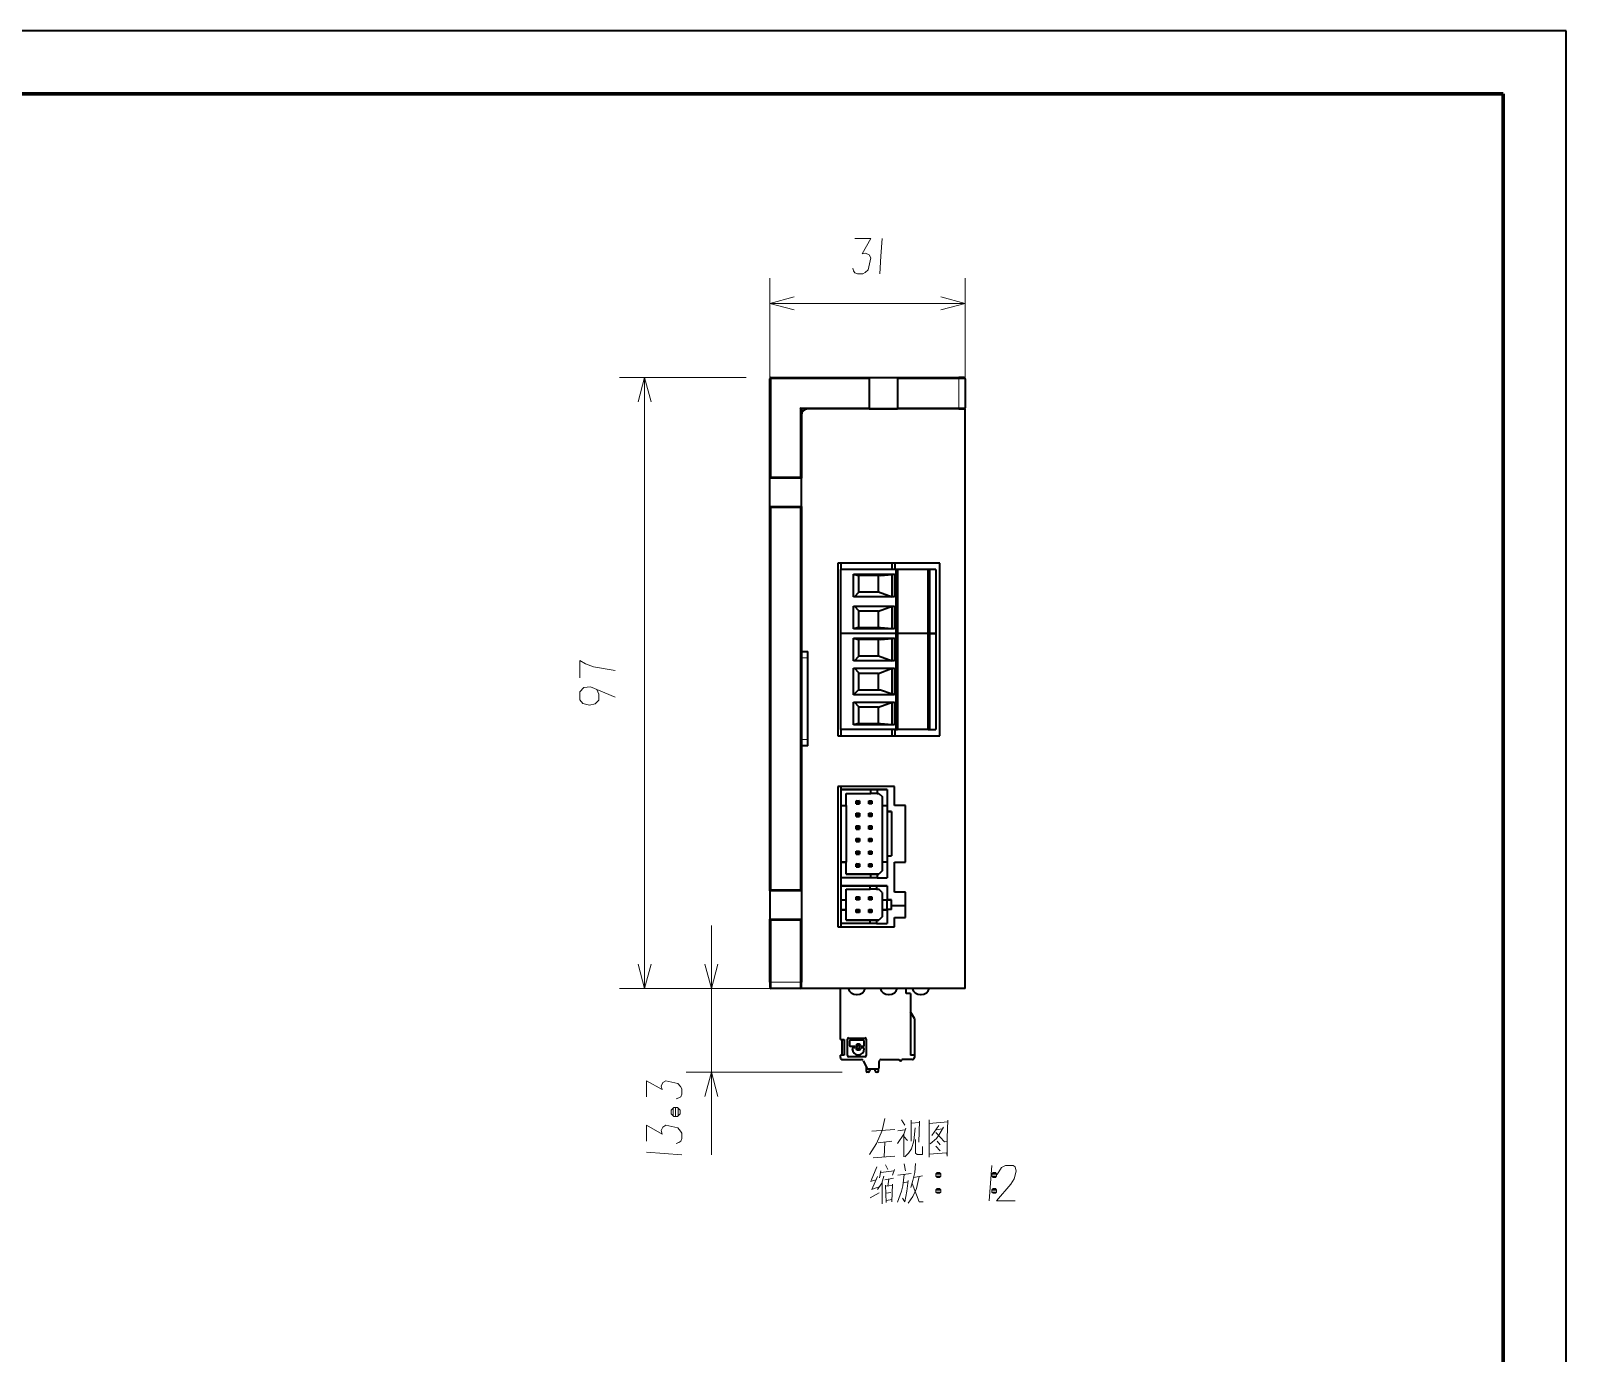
# Model space of a CAD drawing. Extents: x 0 to 297, y 0 to 210.
# Drawn here: x 175.1 to 297, y 105 to 210 of the extents above; entities that cross this region are included whole.
import ezdxf

# ---------------------------------------------------------------- set-up
doc = ezdxf.new("R2010")
doc.units = 0

msp = doc.modelspace()

# ---------------------------------------------------------------- linework, layer by layer
at = {"color": 7, "lineweight": 35}
for p, q in [((297, 210), (0, 210)), ((297, 0), (297, 210)), ((249.27, 133.97), (249.27, 179.97)), ((233.77, 141.72), (233.77, 172.22)), ((236.27, 172.22), (236.27, 141.72))]:
    msp.add_line(p, q, dxfattribs=at)
at = {"color": 7, "lineweight": 70}
for p, q in [((292, 205), (25, 205)), ((292, 5), (292, 205))]:
    msp.add_line(p, q, dxfattribs=at)
at = {"color": 7, "lineweight": 13, "ltscale": 0.403234}
msp.add_line((233.77, 174.22), (233.77, 190.35), dxfattribs=at)
at = {"color": 7, "lineweight": 13, "ltscale": 0.209484}
msp.add_line((249.27, 181.97), (249.27, 190.35), dxfattribs=at)
at = {"color": 7, "lineweight": 13, "ltscale": 0.3875}
msp.add_line((233.77, 188.35), (249.27, 188.35), dxfattribs=at)
at = {"color": 7, "lineweight": 13, "ltscale": 0.251206}
msp.add_line((231.87, 182.47), (221.82, 182.47), dxfattribs=at)
at = {"color": 7, "lineweight": 13}
for p, q in [((223.82, 133.97), (223.82, 182.47)), ((233.87, 172.12), (233.87, 141.82)), ((236.17, 141.82), (236.17, 172.12))]:
    msp.add_line(p, q, dxfattribs=at)
at = {"color": 7, "lineweight": 35, "ltscale": 0.1975}
msp.add_line((233.77, 174.47), (233.77, 182.37), dxfattribs=at)
at = {"color": 7, "lineweight": 13, "ltscale": 0.0025}
for p, q in [((233.87, 182.37), (233.77, 182.37)), ((233.87, 182.47), (233.87, 182.37)), ((248.77, 182.37), (248.77, 182.47)), ((248.77, 179.97), (248.77, 180.07)), ((233.87, 134.47), (233.77, 134.47)), ((236.27, 134.47), (236.17, 134.47))]:
    msp.add_line(p, q, dxfattribs=at)
at = {"color": 7, "lineweight": 35, "ltscale": 0.194375}
msp.add_line((233.87, 182.47), (241.64, 182.47), dxfattribs=at)
at = {"color": 7, "lineweight": 13, "ltscale": 0.194375}
msp.add_line((241.64, 182.37), (233.87, 182.37), dxfattribs=at)
at = {"color": 7, "lineweight": 13, "ltscale": 0.195}
msp.add_line((233.87, 182.37), (233.87, 174.57), dxfattribs=at)
at = {"color": 7, "lineweight": 35, "ltscale": 0.0025}
for p, q in [((241.64, 182.37), (241.64, 182.47)), ((243.89, 182.47), (243.89, 182.37)), ((241.64, 179.97), (241.64, 180.07)), ((243.89, 180.07), (243.89, 179.97))]:
    msp.add_line(p, q, dxfattribs=at)
at = {"color": 7, "lineweight": 35, "ltscale": 0.05625}
for p, q in [((241.64, 182.47), (243.89, 182.47)), ((241.64, 179.97), (243.89, 179.97))]:
    msp.add_line(p, q, dxfattribs=at)
at = {"color": 7, "lineweight": 35, "ltscale": 0.0575}
for p, q in [((241.64, 182.37), (241.64, 180.07)), ((243.89, 182.37), (243.89, 180.07)), ((249.27, 182.37), (249.27, 180.07)), ((241.72, 142.12), (239.42, 142.12)), ((239.42, 142.11), (241.72, 142.11)), ((241.72, 139.11), (239.42, 139.11)), ((236.17, 133.97), (233.87, 133.97))]:
    msp.add_line(p, q, dxfattribs=at)
at = {"color": 7, "lineweight": 35, "ltscale": 0.121875}
for p, q in [((243.89, 182.47), (248.77, 182.47)), ((248.77, 179.97), (243.89, 179.97))]:
    msp.add_line(p, q, dxfattribs=at)
at = {"color": 7, "lineweight": 13, "ltscale": 0.121875}
for p, q in [((248.77, 182.37), (243.89, 182.37)), ((243.89, 180.07), (248.77, 180.07))]:
    msp.add_line(p, q, dxfattribs=at)
at = {"color": 7, "lineweight": 35, "ltscale": 0.01}
for p, q in [((249.17, 182.47), (248.77, 182.47)), ((248.77, 179.97), (249.17, 179.97)), ((239.42, 148.5), (239.82, 148.5)), ((242.67, 148.5), (243.07, 148.5)), ((239.82, 144), (239.42, 144)), ((239.42, 144), (239.82, 144)), ((243.07, 144), (242.67, 144)), ((243.07, 144), (242.67, 144)), ((239.42, 141.01), (239.82, 141.01)), ((242.67, 141.01), (243.07, 141.01)), ((239.82, 140.21), (239.42, 140.21)), ((239.42, 140.21), (239.82, 140.21)), ((243.07, 140.21), (242.67, 140.21)), ((242.67, 140.21), (243.07, 140.21)), ((233.77, 134.47), (233.77, 134.07)), ((236.27, 134.07), (236.27, 134.47))]:
    msp.add_line(p, q, dxfattribs=at)
at = {"color": 7, "lineweight": 13, "ltscale": 0.0575}
for p, q in [((248.77, 180.07), (248.77, 182.37)), ((233.87, 174.57), (236.17, 174.57)), ((236.17, 172.12), (233.87, 172.12)), ((233.87, 141.82), (236.17, 141.82)), ((236.17, 139.37), (233.87, 139.37)), ((233.87, 134.47), (236.17, 134.47))]:
    msp.add_line(p, q, dxfattribs=at)
at = {"color": 7, "lineweight": 13, "ltscale": 0.0125}
for p, q in [((248.77, 182.37), (249.27, 182.37)), ((249.27, 180.07), (248.77, 180.07)), ((236.77, 160.22), (236.27, 160.22)), ((236.27, 153.72), (236.77, 153.72)), ((233.87, 133.97), (233.87, 134.47)), ((236.17, 134.47), (236.17, 133.97))]:
    msp.add_line(p, q, dxfattribs=at)
at = {"color": 7, "lineweight": 35, "ltscale": 0.003536}
for p, q in [((236.27, 179.97), (236.17, 180.07)), ((236.27, 174.47), (236.17, 174.57)), ((236.17, 141.82), (236.27, 141.72))]:
    msp.add_line(p, q, dxfattribs=at)
at = {"color": 7, "lineweight": 13, "ltscale": 0.1375}
msp.add_line((236.17, 174.57), (236.17, 180.07), dxfattribs=at)
at = {"color": 7, "lineweight": 13, "ltscale": 0.136875}
msp.add_line((236.17, 180.07), (241.64, 180.07), dxfattribs=at)
at = {"color": 7, "lineweight": 35, "ltscale": 0.1375}
msp.add_line((236.27, 179.97), (236.27, 174.47), dxfattribs=at)
at = {"color": 7, "lineweight": 35, "ltscale": 0.134375}
msp.add_line((241.64, 179.97), (236.27, 179.97), dxfattribs=at)
at = {"color": 7, "lineweight": 35, "ltscale": 0.3125}
msp.add_line((249.27, 179.97), (236.77, 179.97), dxfattribs=at)
at = {"color": 7, "lineweight": 35, "ltscale": 0.003535}
for p, q in [((233.77, 174.47), (233.87, 174.57)), ((233.77, 172.22), (233.87, 172.12)), ((236.17, 172.12), (236.27, 172.22)), ((233.77, 141.72), (233.87, 141.82)), ((233.77, 139.47), (233.87, 139.37)), ((236.27, 139.47), (236.17, 139.37))]:
    msp.add_line(p, q, dxfattribs=at)
at = {"color": 7, "lineweight": 35, "ltscale": 0.0625}
for p, q in [((236.27, 174.47), (233.77, 174.47)), ((233.77, 172.22), (236.27, 172.22)), ((236.27, 141.72), (233.77, 141.72)), ((233.77, 139.47), (236.27, 139.47))]:
    msp.add_line(p, q, dxfattribs=at)
at = {"color": 7, "lineweight": 35, "ltscale": 0.028125}
for p, q in [((233.77, 173.35), (233.77, 174.47)), ((236.27, 173.35), (236.27, 174.47)), ((233.77, 172.22), (233.77, 173.35)), ((236.27, 172.22), (236.27, 173.35)), ((233.77, 141.72), (233.77, 140.6)), ((236.27, 141.72), (236.27, 140.6)), ((233.77, 140.6), (233.77, 139.47)), ((236.27, 140.6), (236.27, 139.47))]:
    msp.add_line(p, q, dxfattribs=at)
at = {"color": 7, "lineweight": 35, "ltscale": 0.3425}
for p, q in [((239.17, 167.72), (239.17, 154.02)), ((247.27, 154.02), (247.27, 167.72))]:
    msp.add_line(p, q, dxfattribs=at)
at = {"color": 7, "lineweight": 35, "ltscale": 0.2025}
for p, q in [((247.27, 167.72), (239.17, 167.72)), ((239.17, 154.02), (247.27, 154.02))]:
    msp.add_line(p, q, dxfattribs=at)
at = {"color": 7, "lineweight": 35, "ltscale": 0.110307}
for p, q in [((243.8, 167.22), (239.39, 167.22)), ((243.8, 162.14), (239.39, 162.14)), ((243.8, 162.14), (239.39, 162.14)), ((243.8, 154.52), (239.39, 154.52))]:
    msp.add_line(p, q, dxfattribs=at)
at = {"color": 7, "lineweight": 35, "ltscale": 0.127}
for p, q in [((239.39, 162.14), (239.39, 167.22)), ((243.8, 162.14), (243.8, 167.22)), ((243.83, 162.14), (243.83, 167.22)), ((243.86, 162.14), (243.86, 167.22)), ((243.89, 167.22), (243.89, 162.14)), ((243.89, 167.22), (243.89, 162.14)), ((246.33, 162.14), (246.33, 167.22)), ((246.34, 162.14), (246.34, 167.22)), ((246.36, 162.14), (246.36, 167.22)), ((246.39, 167.22), (246.39, 162.14)), ((246.43, 167.22), (246.43, 162.14)), ((246.93, 167.22), (246.93, 162.14))]:
    msp.add_line(p, q, dxfattribs=at)
at = {"color": 7, "lineweight": 35, "ltscale": 0.0125}
for p, q in [((239.42, 167.22), (239.42, 167.72)), ((243.47, 167.22), (243.47, 167.72)), ((243.72, 167.22), (243.72, 167.72)), ((236.27, 160.72), (236.77, 160.72)), ((236.77, 160.22), (236.77, 160.72)), ((236.77, 153.22), (236.77, 153.72)), ((239.42, 154.02), (239.42, 154.52)), ((243.47, 154.02), (243.47, 154.52)), ((243.72, 154.02), (243.72, 154.52)), ((236.77, 153.22), (236.27, 153.22)), ((243.07, 148.5), (243.07, 148)), ((243.07, 144.5), (243.07, 144))]:
    msp.add_line(p, q, dxfattribs=at)
at = {"color": 7, "lineweight": 35, "ltscale": 0.000894928}
for p, q in [((243.83, 167.22), (243.8, 167.22)), ((246.43, 167.22), (246.39, 167.22)), ((243.8, 162.14), (243.83, 162.14)), ((243.83, 162.14), (243.8, 162.14)), ((246.39, 162.14), (246.43, 162.14)), ((246.43, 162.14), (246.39, 162.14)), ((243.8, 154.52), (243.83, 154.52)), ((246.39, 154.52), (246.43, 154.52))]:
    msp.add_line(p, q, dxfattribs=at)
at = {"color": 7, "lineweight": 35, "ltscale": 0.000766754}
for p, q in [((243.86, 167.22), (243.83, 167.22)), ((246.39, 167.22), (246.36, 167.22)), ((243.83, 162.14), (243.86, 162.14)), ((243.86, 162.14), (243.83, 162.14)), ((246.36, 162.14), (246.39, 162.14)), ((246.39, 162.14), (246.36, 162.14)), ((243.83, 154.52), (243.86, 154.52)), ((246.36, 154.52), (246.39, 154.52))]:
    msp.add_line(p, q, dxfattribs=at)
at = {"color": 7, "lineweight": 35, "ltscale": 0.000638962}
for p, q in [((243.89, 167.22), (243.86, 167.22)), ((246.36, 167.22), (246.34, 167.22)), ((243.86, 162.14), (243.89, 162.14)), ((243.89, 162.14), (243.86, 162.14)), ((246.34, 162.14), (246.36, 162.14)), ((246.36, 162.14), (246.34, 162.14)), ((243.86, 154.52), (243.89, 154.52)), ((246.34, 154.52), (246.36, 154.52))]:
    msp.add_line(p, q, dxfattribs=at)
at = {"color": 7, "lineweight": 35, "ltscale": 0.000127792}
for p, q in [((243.89, 167.22), (243.89, 167.22)), ((246.34, 167.22), (246.33, 167.22)), ((243.89, 162.14), (243.89, 162.14)), ((243.89, 162.14), (243.89, 162.14)), ((246.33, 162.14), (246.34, 162.14)), ((246.34, 162.14), (246.33, 162.14)), ((243.89, 154.52), (243.89, 154.52)), ((246.33, 154.52), (246.34, 154.52))]:
    msp.add_line(p, q, dxfattribs=at)
at = {"color": 7, "lineweight": 35, "ltscale": 0.06097}
for p, q in [((246.33, 167.22), (243.89, 167.22)), ((246.33, 162.14), (243.89, 162.14)), ((246.33, 162.14), (243.89, 162.14)), ((246.33, 154.52), (243.89, 154.52))]:
    msp.add_line(p, q, dxfattribs=at)
at = {"color": 7, "lineweight": 35, "ltscale": 0.012526}
for p, q in [((246.93, 167.22), (246.43, 167.22)), ((246.43, 162.14), (246.93, 162.14)), ((246.93, 162.14), (246.43, 162.14)), ((246.43, 154.52), (246.93, 154.52))]:
    msp.add_line(p, q, dxfattribs=at)
at = {"color": 7, "lineweight": 35, "ltscale": 0.044992}
for p, q in [((240.39, 165.05), (240.39, 166.85)), ((243.67, 166.85), (243.67, 165.05)), ((240.39, 159.97), (240.39, 161.77)), ((243.67, 161.77), (243.67, 159.97)), ((240.39, 154.89), (240.39, 156.69)), ((243.67, 156.69), (243.67, 154.89))]:
    msp.add_line(p, q, dxfattribs=at)
at = {"color": 7, "lineweight": 35, "ltscale": 0.082059}
for p, q in [((240.39, 166.85), (243.67, 166.85)), ((243.67, 165.05), (240.39, 165.05)), ((240.39, 164.31), (243.67, 164.31)), ((243.67, 162.51), (240.39, 162.51)), ((240.39, 161.77), (243.67, 161.77)), ((243.67, 159.97), (240.39, 159.97)), ((240.39, 159.38), (243.67, 159.38)), ((243.67, 157.28), (240.39, 157.28)), ((240.39, 156.69), (243.67, 156.69)), ((243.67, 154.89), (240.39, 154.89))]:
    msp.add_line(p, q, dxfattribs=at)
at = {"color": 7, "lineweight": 35, "ltscale": 0.010262}
for p, q in [((240.39, 166.85), (240.79, 166.75)), ((240.79, 162.61), (240.39, 162.51)), ((240.39, 161.77), (240.79, 161.67)), ((240.79, 154.99), (240.39, 154.89))]:
    msp.add_line(p, q, dxfattribs=at)
at = {"color": 7, "lineweight": 35, "ltscale": 0.033945}
for p, q in [((240.79, 166.75), (240.79, 165.4)), ((240.79, 163.97), (240.79, 162.61)), ((240.79, 161.67), (240.79, 160.32)), ((240.79, 156.35), (240.79, 154.99))]:
    msp.add_line(p, q, dxfattribs=at)
at = {"color": 7, "lineweight": 35, "ltscale": 0.04368}
for p, q in [((242.54, 166.75), (240.79, 166.75)), ((240.79, 162.61), (242.54, 162.61)), ((242.54, 161.67), (240.79, 161.67)), ((240.79, 157.68), (242.54, 157.68)), ((240.79, 154.99), (242.54, 154.99))]:
    msp.add_line(p, q, dxfattribs=at)
at = {"color": 7, "lineweight": 35, "ltscale": 0.032594}
for p, q in [((242.39, 165.45), (242.39, 166.75)), ((242.39, 162.61), (242.39, 163.91)), ((242.39, 160.37), (242.39, 161.67)), ((242.39, 154.99), (242.39, 156.29))]:
    msp.add_line(p, q, dxfattribs=at)
at = {"color": 7, "lineweight": 35, "ltscale": 0.023503}
for p, q in [((242.54, 166.75), (243.48, 166.83)), ((242.54, 162.61), (243.48, 162.53)), ((242.54, 161.67), (243.48, 161.75)), ((242.54, 154.99), (243.48, 154.91))]:
    msp.add_line(p, q, dxfattribs=at)
at = {"color": 7, "lineweight": 35, "ltscale": 0.004911}
for p, q in [((243.67, 166.85), (243.48, 166.83)), ((243.67, 162.51), (243.48, 162.53)), ((243.67, 161.77), (243.48, 161.75)), ((243.67, 154.89), (243.48, 154.91))]:
    msp.add_line(p, q, dxfattribs=at)
at = {"color": 7, "lineweight": 35, "ltscale": 0.044484}
for p, q in [((243.48, 165.05), (243.48, 166.83)), ((243.48, 162.53), (243.48, 164.31)), ((243.48, 159.97), (243.48, 161.75)), ((243.48, 154.91), (243.48, 156.69))]:
    msp.add_line(p, q, dxfattribs=at)
at = {"color": 7, "lineweight": 35, "ltscale": 0.01168}
for p, q in [((240.79, 165.4), (240.48, 165.05)), ((240.48, 164.31), (240.79, 163.97)), ((240.79, 160.32), (240.48, 159.97)), ((240.48, 159.38), (240.79, 159.04)), ((240.48, 156.69), (240.79, 156.35))]:
    msp.add_line(p, q, dxfattribs=at)
at = {"color": 7, "lineweight": 35, "ltscale": 0.040007}
for p, q in [((240.79, 165.45), (242.39, 165.45)), ((242.39, 163.91), (240.79, 163.91)), ((240.79, 160.37), (242.39, 160.37)), ((242.39, 158.98), (240.79, 158.98)), ((242.39, 156.29), (240.79, 156.29))]:
    msp.add_line(p, q, dxfattribs=at)
at = {"color": 7, "lineweight": 35, "ltscale": 0.028873}
for p, q in [((242.39, 165.45), (243.48, 165.05)), ((242.39, 163.91), (243.48, 164.31)), ((242.39, 160.37), (243.48, 159.97)), ((242.39, 158.98), (243.48, 159.38)), ((242.39, 156.29), (243.48, 156.69))]:
    msp.add_line(p, q, dxfattribs=at)
at = {"color": 7, "lineweight": 35, "ltscale": 0.044993}
for p, q in [((240.39, 162.51), (240.39, 164.31)), ((243.67, 164.31), (243.67, 162.51))]:
    msp.add_line(p, q, dxfattribs=at)
at = {"color": 7, "lineweight": 35, "ltscale": 0.1905}
for p, q in [((239.39, 154.52), (239.39, 162.14)), ((243.8, 154.52), (243.8, 162.14)), ((243.83, 154.52), (243.83, 162.14)), ((243.86, 154.52), (243.86, 162.14)), ((243.89, 162.14), (243.89, 154.52)), ((243.89, 162.14), (243.89, 154.52)), ((246.33, 154.52), (246.33, 162.14)), ((246.34, 154.52), (246.34, 162.14)), ((246.36, 154.52), (246.36, 162.14)), ((246.39, 162.14), (246.39, 154.52)), ((246.43, 162.14), (246.43, 154.52)), ((246.93, 162.14), (246.93, 154.52))]:
    msp.add_line(p, q, dxfattribs=at)
at = {"color": 7, "lineweight": 35, "ltscale": 0.007452}
for p, q in [((236.27, 160.52), (236.27, 160.22)), ((236.27, 153.72), (236.27, 153.42))]:
    msp.add_line(p, q, dxfattribs=at)
at = {"color": 7, "lineweight": 35, "ltscale": 0.1625}
for p, q in [((236.27, 160.22), (236.27, 153.72)), ((236.77, 153.72), (236.77, 160.22))]:
    msp.add_line(p, q, dxfattribs=at)
at = {"color": 7, "lineweight": 35, "ltscale": 0.052533}
for p, q in [((240.39, 157.28), (240.39, 159.38)), ((243.67, 159.38), (243.67, 157.28))]:
    msp.add_line(p, q, dxfattribs=at)
at = {"color": 7, "lineweight": 35, "ltscale": 0.033944}
msp.add_line((240.79, 159.04), (240.79, 157.68), dxfattribs=at)
at = {"color": 7, "lineweight": 35, "ltscale": 0.032593}
msp.add_line((242.39, 157.68), (242.39, 158.98), dxfattribs=at)
at = {"color": 7, "lineweight": 35, "ltscale": 0.050445}
msp.add_line((243.48, 157.36), (243.48, 159.38), dxfattribs=at)
at = {"color": 7, "lineweight": 35, "ltscale": 0.0141}
msp.add_line((240.79, 157.68), (240.39, 157.28), dxfattribs=at)
at = {"color": 7, "lineweight": 35, "ltscale": 0.024715}
msp.add_line((242.54, 157.68), (243.48, 157.36), dxfattribs=at)
at = {"color": 7, "lineweight": 35, "ltscale": 0.005312}
msp.add_line((243.67, 157.28), (243.48, 157.36), dxfattribs=at)
at = {"color": 7, "lineweight": 35, "ltscale": 0.073812}
msp.add_line((243.05, 154.52), (240.1, 154.52), dxfattribs=at)
at = {"color": 7, "lineweight": 35, "ltscale": 0.278125}
for p, q in [((239.17, 149.99), (239.17, 138.86)), ((239.42, 138.86), (239.42, 149.99))]:
    msp.add_line(p, q, dxfattribs=at)
at = {"color": 7, "lineweight": 35, "ltscale": 0.1125}
for p, q in [((243.67, 149.99), (239.17, 149.99)), ((239.82, 148.5), (239.82, 144)), ((242.67, 148.5), (242.67, 144)), ((244.52, 143.99), (244.52, 148.49)), ((239.17, 138.86), (243.67, 138.86))]:
    msp.add_line(p, q, dxfattribs=at)
at = {"color": 7, "lineweight": 35, "ltscale": 0.0375}
msp.add_line((243.67, 148.49), (243.67, 149.99), dxfattribs=at)
at = {"color": 7, "lineweight": 35, "ltscale": 0.076875}
for p, q in [((242.49, 149.75), (239.42, 149.75)), ((239.42, 149.75), (242.49, 149.75))]:
    msp.add_line(p, q, dxfattribs=at)
at = {"color": 7, "lineweight": 35, "ltscale": 0.05875}
for p, q in [((239.42, 149.75), (241.77, 149.75)), ((241.77, 149.75), (239.42, 149.75)), ((241.77, 142.75), (239.42, 142.75))]:
    msp.add_line(p, q, dxfattribs=at)
at = {"color": 7, "lineweight": 35, "ltscale": 0.02375}
for p, q in [((239.82, 148.5), (239.82, 149.45)), ((239.82, 143.05), (239.82, 144))]:
    msp.add_line(p, q, dxfattribs=at)
at = {"color": 7, "lineweight": 35, "ltscale": 0.04875}
for p, q in [((239.82, 149.45), (241.77, 149.45)), ((241.77, 143.05), (239.82, 143.05))]:
    msp.add_line(p, q, dxfattribs=at)
at = {"color": 7, "lineweight": 35, "ltscale": 0.00625}
for p, q in [((240.62, 148.62), (240.62, 148.87)), ((240.62, 148.87), (240.87, 148.87)), ((240.87, 148.87), (240.87, 148.62)), ((241.62, 148.87), (241.87, 148.87)), ((241.62, 148.62), (241.62, 148.87)), ((241.87, 148.87), (241.87, 148.62)), ((240.62, 148.62), (240.87, 148.62)), ((240.62, 147.62), (240.62, 147.87)), ((240.62, 147.87), (240.87, 147.87)), ((240.62, 147.62), (240.87, 147.62)), ((240.87, 147.87), (240.87, 147.62)), ((241.87, 148.62), (241.62, 148.62)), ((241.62, 147.87), (241.87, 147.87)), ((241.62, 147.62), (241.62, 147.87)), ((241.87, 147.62), (241.62, 147.62)), ((241.87, 147.87), (241.87, 147.62)), ((240.62, 146.62), (240.62, 146.87)), ((240.62, 146.87), (240.87, 146.87)), ((240.62, 146.62), (240.87, 146.62)), ((240.87, 146.87), (240.87, 146.62)), ((241.62, 146.87), (241.87, 146.87)), ((241.62, 146.62), (241.62, 146.87)), ((241.87, 146.62), (241.62, 146.62)), ((241.87, 146.87), (241.87, 146.62)), ((240.62, 145.62), (240.62, 145.87)), ((240.62, 145.87), (240.87, 145.87)), ((240.62, 145.62), (240.87, 145.62)), ((240.87, 145.87), (240.87, 145.62)), ((241.62, 145.87), (241.87, 145.87)), ((241.62, 145.62), (241.62, 145.87)), ((241.87, 145.62), (241.62, 145.62)), ((241.87, 145.87), (241.87, 145.62)), ((240.62, 144.62), (240.62, 144.87)), ((240.62, 144.87), (240.87, 144.87)), ((240.62, 144.62), (240.87, 144.62)), ((240.87, 144.87), (240.87, 144.62)), ((241.62, 144.87), (241.87, 144.87)), ((241.62, 144.62), (241.62, 144.87)), ((241.87, 144.62), (241.62, 144.62)), ((241.87, 144.87), (241.87, 144.62)), ((240.62, 143.62), (240.62, 143.87)), ((240.62, 143.87), (240.87, 143.87)), ((240.62, 143.62), (240.87, 143.62)), ((240.87, 143.87), (240.87, 143.62)), ((241.62, 143.87), (241.87, 143.87)), ((241.62, 143.62), (241.62, 143.87)), ((241.87, 143.62), (241.62, 143.62)), ((241.87, 143.87), (241.87, 143.62)), ((240.62, 140.99), (240.62, 141.24)), ((240.62, 141.24), (240.87, 141.24)), ((240.62, 141.24), (240.87, 141.24)), ((240.62, 140.99), (240.62, 141.24)), ((240.87, 140.99), (240.62, 140.99)), ((240.62, 139.99), (240.62, 140.24)), ((240.62, 140.24), (240.87, 140.24)), ((240.62, 140.24), (240.87, 140.24)), ((240.62, 139.99), (240.62, 140.24)), ((240.87, 141.24), (240.87, 140.99)), ((240.87, 140.24), (240.87, 139.99)), ((241.62, 140.99), (241.62, 141.24)), ((241.62, 141.24), (241.87, 141.24)), ((241.62, 140.99), (241.62, 141.24)), ((241.62, 141.24), (241.87, 141.24)), ((241.87, 140.99), (241.62, 140.99)), ((241.62, 139.99), (241.62, 140.24)), ((241.62, 140.24), (241.87, 140.24)), ((241.62, 139.99), (241.62, 140.24)), ((241.62, 140.24), (241.87, 140.24)), ((241.87, 141.24), (241.87, 140.99)), ((241.87, 140.24), (241.87, 139.99)), ((240.87, 139.99), (240.62, 139.99)), ((241.87, 139.99), (241.62, 139.99))]:
    msp.add_line(p, q, dxfattribs=at)
at = {"color": 7, "lineweight": 35, "ltscale": 0.001768}
for p, q in [((240.67, 148.82), (240.62, 148.87)), ((240.87, 148.87), (240.82, 148.82)), ((241.62, 148.87), (241.67, 148.82)), ((241.82, 148.82), (241.87, 148.87)), ((240.67, 147.82), (240.62, 147.87)), ((240.87, 147.87), (240.82, 147.82)), ((241.62, 147.87), (241.67, 147.82)), ((241.82, 147.82), (241.87, 147.87)), ((240.67, 146.82), (240.62, 146.87)), ((240.87, 146.87), (240.82, 146.82)), ((241.62, 146.87), (241.67, 146.82)), ((241.82, 146.82), (241.87, 146.87)), ((240.67, 145.82), (240.62, 145.87)), ((240.87, 145.87), (240.82, 145.82)), ((241.62, 145.87), (241.67, 145.82)), ((241.82, 145.82), (241.87, 145.87)), ((240.67, 144.82), (240.62, 144.87)), ((240.87, 144.87), (240.82, 144.82)), ((241.62, 144.87), (241.67, 144.82)), ((241.82, 144.82), (241.87, 144.87)), ((240.67, 143.82), (240.62, 143.87)), ((240.87, 143.87), (240.82, 143.82)), ((241.62, 143.87), (241.67, 143.82)), ((241.82, 143.82), (241.87, 143.87)), ((240.67, 141.19), (240.62, 141.24)), ((240.62, 140.99), (240.67, 141.04)), ((240.67, 140.19), (240.62, 140.24)), ((240.82, 141.19), (240.87, 141.24)), ((240.87, 140.99), (240.82, 141.04)), ((240.82, 140.19), (240.87, 140.24)), ((241.67, 141.19), (241.62, 141.24)), ((241.62, 140.99), (241.67, 141.04)), ((241.67, 140.19), (241.62, 140.24)), ((241.82, 141.19), (241.87, 141.24)), ((241.87, 140.99), (241.82, 141.04)), ((241.82, 140.19), (241.87, 140.24)), ((240.62, 139.99), (240.67, 140.04)), ((240.87, 139.99), (240.82, 140.04)), ((241.62, 139.99), (241.67, 140.04)), ((241.87, 139.99), (241.82, 140.04))]:
    msp.add_line(p, q, dxfattribs=at)
at = {"color": 7, "lineweight": 35, "ltscale": 0.00375}
for p, q in [((240.67, 148.67), (240.67, 148.82)), ((240.67, 148.82), (240.82, 148.82)), ((240.82, 148.82), (240.82, 148.67)), ((241.67, 148.82), (241.82, 148.82)), ((241.67, 148.67), (241.67, 148.82)), ((241.82, 148.82), (241.82, 148.67)), ((242.27, 149.45), (242.42, 149.45)), ((240.67, 148.67), (240.82, 148.67)), ((240.67, 147.67), (240.67, 147.82)), ((240.67, 147.82), (240.82, 147.82)), ((240.67, 147.67), (240.82, 147.67)), ((240.82, 147.82), (240.82, 147.67)), ((241.82, 148.67), (241.67, 148.67)), ((241.67, 147.82), (241.82, 147.82)), ((241.67, 147.67), (241.67, 147.82)), ((241.82, 147.67), (241.67, 147.67)), ((241.82, 147.82), (241.82, 147.67)), ((240.67, 146.67), (240.67, 146.82)), ((240.67, 146.82), (240.82, 146.82)), ((240.67, 146.67), (240.82, 146.67)), ((240.82, 146.82), (240.82, 146.67)), ((241.67, 146.82), (241.82, 146.82)), ((241.67, 146.67), (241.67, 146.82)), ((241.82, 146.67), (241.67, 146.67)), ((241.82, 146.82), (241.82, 146.67)), ((240.67, 145.67), (240.67, 145.82)), ((240.67, 145.82), (240.82, 145.82)), ((240.67, 145.67), (240.82, 145.67)), ((240.82, 145.82), (240.82, 145.67)), ((241.67, 145.82), (241.82, 145.82)), ((241.67, 145.67), (241.67, 145.82)), ((241.82, 145.67), (241.67, 145.67)), ((241.82, 145.82), (241.82, 145.67)), ((240.67, 144.67), (240.67, 144.82)), ((240.67, 144.82), (240.82, 144.82)), ((240.67, 144.67), (240.82, 144.67)), ((240.82, 144.82), (240.82, 144.67)), ((241.67, 144.82), (241.82, 144.82)), ((241.67, 144.67), (241.67, 144.82)), ((241.82, 144.67), (241.67, 144.67)), ((241.82, 144.82), (241.82, 144.67)), ((240.67, 143.67), (240.67, 143.82)), ((240.67, 143.82), (240.82, 143.82)), ((240.67, 143.67), (240.82, 143.67)), ((240.82, 143.82), (240.82, 143.67)), ((241.67, 143.82), (241.82, 143.82)), ((241.67, 143.67), (241.67, 143.82)), ((241.82, 143.67), (241.67, 143.67)), ((241.82, 143.82), (241.82, 143.67)), ((242.42, 143.05), (242.27, 143.05)), ((240.67, 141.04), (240.67, 141.19)), ((240.67, 141.19), (240.82, 141.19)), ((240.67, 141.04), (240.82, 141.04)), ((240.82, 141.04), (240.82, 141.19)), ((241.67, 141.04), (241.67, 141.19)), ((241.67, 141.19), (241.82, 141.19)), ((241.67, 141.04), (241.82, 141.04)), ((241.82, 141.04), (241.82, 141.19)), ((240.67, 140.04), (240.67, 140.19)), ((240.67, 140.19), (240.82, 140.19)), ((240.67, 140.04), (240.82, 140.04)), ((240.82, 140.04), (240.82, 140.19)), ((241.67, 140.04), (241.67, 140.19)), ((241.67, 140.19), (241.82, 140.19)), ((241.67, 140.04), (241.82, 140.04)), ((241.82, 140.04), (241.82, 140.19))]:
    msp.add_line(p, q, dxfattribs=at)
at = {"color": 7, "lineweight": 35, "ltscale": 0.0075}
for p, q in [((241.77, 149.45), (241.77, 149.75)), ((242.27, 149.75), (242.27, 149.45)), ((241.77, 142.75), (241.77, 143.05)), ((242.27, 143.05), (242.27, 142.75)), ((244.59, 133.57), (244.59, 133.87)), ((239.37, 129.9), (239.67, 129.9)), ((239.67, 128.67), (239.37, 128.67)), ((245.24, 128.67), (244.94, 128.67))]:
    msp.add_line(p, q, dxfattribs=at)
at = {"color": 7, "lineweight": 35, "ltscale": 0.02}
for p, q in [((243.07, 149.75), (242.27, 149.75)), ((242.27, 149.75), (243.07, 149.75)), ((242.27, 142.75), (243.07, 142.75)), ((239.82, 140.21), (239.82, 141.01)), ((242.67, 141.01), (242.67, 140.21))]:
    msp.add_line(p, q, dxfattribs=at)
at = {"color": 7, "lineweight": 35, "ltscale": 0.008839}
for p, q in [((242.42, 149.45), (242.67, 149.2)), ((242.67, 143.3), (242.42, 143.05)), ((242.67, 141.59), (242.42, 141.84)), ((242.67, 139.64), (242.42, 139.39))]:
    msp.add_line(p, q, dxfattribs=at)
at = {"color": 7, "lineweight": 35, "ltscale": 0.014375}
for p, q in [((242.49, 149.75), (243.07, 149.75)), ((243.07, 149.75), (242.49, 149.75)), ((242.67, 141.59), (242.67, 141.01)), ((242.67, 140.21), (242.67, 139.64))]:
    msp.add_line(p, q, dxfattribs=at)
at = {"color": 7, "lineweight": 35, "ltscale": 0.000152588}
msp.add_line((242.49, 149.75), (242.49, 149.75), dxfattribs=at)
at = {"color": 7, "lineweight": 35, "ltscale": 0.0175}
for p, q in [((242.67, 149.2), (242.67, 148.5)), ((242.67, 144), (242.67, 143.3))]:
    msp.add_line(p, q, dxfattribs=at)
at = {"color": 7, "lineweight": 35, "ltscale": 0.03125}
for p, q in [((243.07, 149.75), (243.07, 148.5)), ((243.07, 144), (243.07, 142.75))]:
    msp.add_line(p, q, dxfattribs=at)
at = {"color": 7, "lineweight": 35, "ltscale": 0.000159454}
msp.add_line((243.07, 149.75), (243.07, 149.75), dxfattribs=at)
at = {"color": 7, "lineweight": 35, "ltscale": 0.001767}
for p, q in [((240.62, 148.62), (240.67, 148.67)), ((240.62, 147.62), (240.67, 147.67)), ((240.82, 148.67), (240.87, 148.62)), ((240.82, 147.67), (240.87, 147.62)), ((241.62, 148.62), (241.67, 148.67)), ((241.62, 147.62), (241.67, 147.67)), ((241.82, 148.67), (241.87, 148.62)), ((241.82, 147.67), (241.87, 147.62)), ((240.62, 146.62), (240.67, 146.67)), ((240.82, 146.67), (240.87, 146.62)), ((241.62, 146.62), (241.67, 146.67)), ((241.82, 146.67), (241.87, 146.62)), ((240.62, 145.62), (240.67, 145.67)), ((240.82, 145.67), (240.87, 145.62)), ((241.62, 145.62), (241.67, 145.67)), ((241.82, 145.67), (241.87, 145.62)), ((240.62, 144.62), (240.67, 144.67)), ((240.82, 144.67), (240.87, 144.62)), ((241.62, 144.62), (241.67, 144.67)), ((241.82, 144.67), (241.87, 144.62)), ((240.62, 143.62), (240.67, 143.67)), ((240.82, 143.67), (240.87, 143.62)), ((241.62, 143.62), (241.67, 143.67)), ((241.82, 143.67), (241.87, 143.62))]:
    msp.add_line(p, q, dxfattribs=at)
at = {"color": 7, "lineweight": 35, "ltscale": 0.0875}
for p, q in [((243.07, 148), (243.07, 144.5)), ((243.42, 148), (243.42, 144.5))]:
    msp.add_line(p, q, dxfattribs=at)
at = {"color": 7, "lineweight": 35, "ltscale": 0.00875}
for p, q in [((243.07, 148), (243.42, 148)), ((243.42, 148), (243.07, 148)), ((243.07, 148), (243.42, 148)), ((243.07, 148), (243.42, 148)), ((243.07, 144.5), (243.42, 144.5)), ((243.07, 140.99), (243.42, 140.99)), ((243.42, 140.99), (243.07, 140.99)), ((243.07, 140.99), (243.42, 140.99)), ((243.42, 140.99), (243.07, 140.99)), ((243.42, 140.24), (243.07, 140.24)), ((244.94, 133.57), (244.59, 133.57))]:
    msp.add_line(p, q, dxfattribs=at)
at = {"color": 7, "lineweight": 35, "ltscale": 0.000169373}
msp.add_line((243.42, 148), (243.42, 148), dxfattribs=at)
at = {"color": 7, "lineweight": 35, "ltscale": 0.02125}
for p, q in [((244.52, 148.49), (243.67, 148.49)), ((243.67, 143.99), (244.52, 143.99)), ((242.22, 142.12), (243.07, 142.12)), ((243.07, 142.11), (242.22, 142.11)), ((244.52, 141.61), (243.67, 141.61)), ((242.22, 139.11), (243.07, 139.11)), ((243.67, 139.61), (244.52, 139.61)), ((245.09, 128.32), (244.24, 128.32))]:
    msp.add_line(p, q, dxfattribs=at)
at = {"color": 7, "lineweight": 35, "ltscale": 0.059375}
msp.add_line((243.67, 141.61), (243.67, 143.99), dxfattribs=at)
at = {"color": 7, "lineweight": 35, "ltscale": 0.065}
for p, q in [((239.82, 143.05), (242.42, 143.05)), ((239.82, 139.39), (242.42, 139.39))]:
    msp.add_line(p, q, dxfattribs=at)
at = {"color": 7, "lineweight": 35, "ltscale": 0.09125}
for p, q in [((239.42, 142.12), (243.07, 142.12)), ((243.07, 142.11), (239.42, 142.11))]:
    msp.add_line(p, q, dxfattribs=at)
at = {"color": 7, "lineweight": 35, "ltscale": 0.020625}
for p, q in [((239.82, 141.01), (239.82, 141.84)), ((239.82, 139.39), (239.82, 140.21))]:
    msp.add_line(p, q, dxfattribs=at)
at = {"color": 7, "lineweight": 35, "ltscale": 0.0475}
for p, q in [((239.82, 141.84), (241.72, 141.84)), ((241.72, 139.39), (239.82, 139.39))]:
    msp.add_line(p, q, dxfattribs=at)
at = {"color": 7, "lineweight": 35, "ltscale": 0.006875}
for p, q in [((241.72, 141.84), (241.72, 142.11)), ((242.22, 142.11), (242.22, 141.84)), ((241.72, 139.11), (241.72, 139.39)), ((242.22, 139.39), (242.22, 139.11))]:
    msp.add_line(p, q, dxfattribs=at)
at = {"color": 7, "lineweight": 35, "ltscale": 0.005}
for p, q in [((242.22, 141.84), (242.42, 141.84)), ((242.42, 139.39), (242.22, 139.39)), ((239.37, 128.47), (239.37, 128.67)), ((245.24, 128.67), (245.24, 128.47))]:
    msp.add_line(p, q, dxfattribs=at)
at = {"color": 7, "lineweight": 35, "ltscale": 0.000159073}
msp.add_line((243.07, 142.12), (243.07, 142.11), dxfattribs=at)
at = {"color": 7, "lineweight": 35, "ltscale": 0.0275}
for p, q in [((243.07, 142.11), (243.07, 141.01)), ((243.07, 140.21), (243.07, 139.11))]:
    msp.add_line(p, q, dxfattribs=at)
at = {"color": 7, "lineweight": 35, "ltscale": 0.05}
msp.add_line((244.52, 139.61), (244.52, 141.61), dxfattribs=at)
at = {"color": 7, "lineweight": 35, "ltscale": 0.000624847}
for p, q in [((243.07, 140.99), (243.07, 141.01)), ((243.07, 140.21), (243.07, 140.24)), ((240.64, 133.48), (240.67, 133.48)), ((240.67, 133.48), (240.69, 133.48)), ((243.21, 133.48), (243.23, 133.48)), ((245.72, 133.48), (245.75, 133.48)), ((245.75, 133.48), (245.77, 133.48))]:
    msp.add_line(p, q, dxfattribs=at)
at = {"color": 7, "lineweight": 35, "ltscale": 0.01875}
for p, q in [((243.07, 140.24), (243.07, 140.99)), ((243.42, 140.24), (243.42, 140.99)), ((243.67, 138.86), (243.67, 139.61))]:
    msp.add_line(p, q, dxfattribs=at)
at = {"color": 7, "lineweight": 35, "ltscale": 0.000168991}
msp.add_line((243.42, 140.99), (243.42, 140.99), dxfattribs=at)
at = {"color": 7, "lineweight": 35, "ltscale": 0.02752}
msp.add_line((244.52, 140.53), (243.42, 140.53), dxfattribs=at)
at = {"color": 7, "lineweight": 35, "ltscale": 0.125}
for p, q in [((233.77, 134.47), (233.77, 139.47)), ((236.27, 139.47), (236.27, 134.47))]:
    msp.add_line(p, q, dxfattribs=at)
at = {"color": 7, "lineweight": 13, "ltscale": 0.1225}
for p, q in [((233.87, 139.37), (233.87, 134.47)), ((236.17, 134.47), (236.17, 139.37))]:
    msp.add_line(p, q, dxfattribs=at)
at = {"color": 7, "lineweight": 13, "ltscale": 0.455437}
msp.add_line((229.12, 120.75), (229.12, 138.97), dxfattribs=at)
at = {"color": 7, "lineweight": 13, "ltscale": 0.311206}
msp.add_line((234.27, 133.97), (221.82, 133.97), dxfattribs=at)
at = {"color": 7, "lineweight": 13, "ltscale": 0.178532}
msp.add_line((234.27, 133.97), (227.12, 133.97), dxfattribs=at)
at = {"color": 7, "lineweight": 35, "ltscale": 0.002481}
msp.add_line((236.27, 133.97), (236.27, 134.07), dxfattribs=at)
at = {"color": 7, "lineweight": 35, "ltscale": 0.325}
msp.add_line((249.27, 133.97), (236.27, 133.97), dxfattribs=at)
at = {"color": 7, "lineweight": 35, "ltscale": 0.101875}
msp.add_line((239.37, 129.9), (239.37, 133.97), dxfattribs=at)
at = {"color": 7, "lineweight": 35, "ltscale": 0.000625229}
msp.add_line((243.18, 133.48), (243.21, 133.48), dxfattribs=at)
at = {"color": 7, "lineweight": 35, "ltscale": 0.1225}
msp.add_line((244.94, 133.57), (244.94, 128.67), dxfattribs=at)
at = {"color": 7, "lineweight": 35, "ltscale": 0.015}
msp.add_line((245.24, 131.59), (244.94, 132.11), dxfattribs=at)
at = {"color": 7, "lineweight": 35, "ltscale": 0.073104}
msp.add_line((245.24, 131.59), (245.24, 128.67), dxfattribs=at)
at = {"color": 7, "lineweight": 35, "ltscale": 0.030625}
for p, q in [((239.49, 128.67), (239.49, 129.9)), ((239.49, 128.67), (239.49, 129.9)), ((239.49, 128.67), (239.49, 129.9)), ((239.49, 128.67), (239.49, 129.9)), ((239.67, 129.9), (239.67, 128.67))]:
    msp.add_line(p, q, dxfattribs=at)
at = {"color": 7, "lineweight": 35, "ltscale": 0.03223}
for p, q in [((239.92, 128.64), (239.92, 129.93)), ((240.02, 130.03), (241.31, 130.03)), ((241.42, 129.93), (241.42, 128.64)), ((241.31, 128.53), (240.02, 128.53))]:
    msp.add_line(p, q, dxfattribs=at)
at = {"color": 7, "lineweight": 35, "ltscale": 0.008458}
for p, q in [((240.08, 129.78), (240.08, 129.45)), ((241.25, 129.45), (241.25, 129.78))]:
    msp.add_line(p, q, dxfattribs=at)
at = {"color": 7, "lineweight": 35, "ltscale": 0.025423}
msp.add_line((241.17, 129.86), (240.16, 129.86), dxfattribs=at)
at = {"color": 7, "lineweight": 35, "ltscale": 0.008595}
msp.add_line((240.16, 129.37), (240.5, 129.37), dxfattribs=at)
at = {"color": 7, "lineweight": 35, "ltscale": 0.002999}
for p, q in [((240.5, 129.26), (240.38, 129.26)), ((241.05, 129.37), (241.17, 129.37)), ((241.17, 129.26), (241.05, 129.26))]:
    msp.add_line(p, q, dxfattribs=at)
at = {"color": 7, "lineweight": 35, "ltscale": 0.038236}
msp.add_line((239.52, 128.32), (241.04, 128.32), dxfattribs=at)
at = {"color": 7, "lineweight": 35, "ltscale": 0.000157928}
for p, q in [((240.3, 129.18), (240.3, 129.17)), ((241.25, 129.17), (241.25, 129.18))]:
    msp.add_line(p, q, dxfattribs=at)
at = {"color": 7, "lineweight": 35, "ltscale": 0.01591}
msp.add_line((241.18, 128.23), (241.45, 127.66), dxfattribs=at)
at = {"color": 7, "lineweight": 35, "ltscale": 0.01125}
msp.add_line((242.44, 127.72), (242.44, 128.17), dxfattribs=at)
at = {"color": 7, "lineweight": 35, "ltscale": 0.03625}
msp.add_line((242.59, 128.32), (244.04, 128.32), dxfattribs=at)
at = {"color": 7, "lineweight": 13, "ltscale": 0.30945}
msp.add_line((239.5, 127.32), (227.12, 127.32), dxfattribs=at)
at = {"color": 7, "lineweight": 35, "ltscale": 0.008427}
msp.add_line((241.4, 127.76), (241.4, 127.42), dxfattribs=at)
at = {"color": 7, "lineweight": 35, "ltscale": 0.001434}
for p, q in [((241.56, 127.32), (241.5, 127.32)), ((242.3, 127.32), (242.25, 127.32))]:
    msp.add_line(p, q, dxfattribs=at)
at = {"color": 7, "lineweight": 35, "ltscale": 0.017618}
msp.add_line((241.59, 127.57), (242.29, 127.57), dxfattribs=at)
at = {"color": 7, "lineweight": 35, "ltscale": 0.003894}
for p, q in [((241.72, 127.57), (241.68, 127.42)), ((242.12, 127.42), (242.09, 127.57))]:
    msp.add_line(p, q, dxfattribs=at)
at = {"color": 7, "lineweight": 35, "ltscale": 0.00502}
msp.add_line((242.4, 127.42), (242.4, 127.62), dxfattribs=at)
at = {"color": 7, "lineweight": 13}
for points in [[(240.34, 191.16), (240.41, 190.95), (240.52, 190.77), (240.73, 190.7), (241.15, 190.7), (241.32, 190.81), (241.57, 191.02), (241.78, 191.96), (241.64, 192.21), (241.36, 192.35), (241.08, 192.28), (241.78, 193.5), (240.52, 193.5)], [(242.69, 193.5), (242.58, 192.1), (242.48, 190.7)], [(235.7, 188.87), (233.77, 188.35), (235.7, 187.83)], [(247.33, 187.83), (249.27, 188.35), (247.33, 188.87)], [(224.34, 180.54), (223.82, 182.47), (223.3, 180.54)], [(221.47, 159.22), (219.75, 159.5), (219.12, 159.74), (218.67, 159.99), (218.67, 158.62)], [(220.03, 157.71), (220.17, 157.33), (220.17, 156.84), (219.89, 156.56), (219.44, 156.45), (218.91, 156.59), (218.67, 156.87), (218.67, 157.5), (218.98, 157.85), (219.51, 157.92), (221.47, 157.08)], [(223.3, 135.9), (223.82, 133.97), (224.34, 135.9)], [(228.61, 135.9), (229.12, 133.97), (229.64, 135.9)], [(229.64, 125.39), (229.12, 127.32), (228.61, 125.39)], [(226.32, 125.2), (226.53, 125.27), (226.7, 125.37), (226.77, 125.58), (226.77, 126), (226.67, 126.18), (226.46, 126.42), (225.51, 126.63), (225.27, 126.49), (225.13, 126.21), (225.2, 125.93), (223.97, 126.63), (223.97, 125.37)], [(226.07, 123.87), (226.07, 124.43)], [(226.28, 124.5), (226.28, 123.8)], [(226.49, 123.87), (226.49, 124.43)], [(242.88, 123.65), (242.67, 122.7)], [(244.21, 123.54), (244.49, 123.12)], [(244.98, 123.51), (244.98, 121.83)], [(245.65, 123.33), (244.98, 123.26)], [(245.58, 121.76), (245.65, 123.44)], [(246.42, 123.54), (246.42, 122.07), (246.42, 120.57)], [(246.42, 123.51), (246.42, 122.11), (246.42, 120.71)], [(247.89, 123.37), (246.42, 123.23)], [(247.85, 120.74), (247.85, 122.11), (247.89, 123.51)], [(226.32, 121.66), (226.53, 121.73), (226.7, 121.84), (226.77, 122.05), (226.77, 122.47), (226.67, 122.64), (226.46, 122.89), (225.51, 123.1), (225.27, 122.96), (225.13, 122.68), (225.2, 122.4), (223.97, 123.1), (223.97, 121.84)], [(241.87, 122.63), (243.69, 122.77)], [(242.67, 122.7), (242.22, 121.65)], [(244.56, 122.88), (244.39, 122.39), (243.9, 121.65)], [(243.93, 122.67), (244.49, 122.74)], [(244.39, 122.39), (244.39, 120.6)], [(244.39, 122.21), (244.7, 121.9)], [(245.3, 122.91), (245.19, 121.86)], [(245.33, 120.88), (245.33, 121.97)], [(246.49, 121.62), (246.98, 122.04)], [(247.19, 123.09), (246.63, 122.28)], [(246.94, 122.53), (247.64, 121.79)], [(246.98, 122.74), (247.43, 122.81)], [(246.98, 122.04), (247.19, 122.32)], [(247.19, 122.32), (247.54, 122.95)], [(223.97, 120.96), (225.37, 120.86), (226.77, 120.75)], [(242.22, 121.65), (241.66, 120.78)], [(242.36, 121.72), (243.44, 121.83)], [(242.88, 121.76), (242.85, 120.57)], [(244.49, 120.6), (244.77, 120.88)], [(244.77, 120.88), (245.02, 121.23)], [(245.19, 121.86), (245.02, 121.23)], [(245.47, 120.78), (245.33, 120.88)], [(245.89, 120.78), (245.47, 120.78)], [(245.89, 121.41), (245.89, 120.78)], [(246.42, 120.81), (247.78, 120.92)], [(246.94, 121.44), (247.29, 121.06)], [(247.05, 121.83), (247.29, 121.55)], [(247.64, 121.79), (247.82, 121.83)], [(247.85, 120.64), (247.85, 120.74), (247.78, 120.92)], [(242.25, 119.8), (241.8, 118.71)], [(241.97, 120.53), (243.69, 120.64)], [(242.95, 119.97), (243.13, 119.59)], [(243.65, 119.59), (243.51, 119.13)], [(244.42, 120.04), (244.53, 119.48)], [(245.33, 120.08), (245.26, 119.34)], [(251.39, 119.9), (251.28, 118.5), (251.18, 117.1)], [(253.24, 117.1), (251.77, 117.1), (252.89, 118.43), (253.17, 118.85), (253.31, 119.45), (253.24, 119.8), (253.07, 119.9), (252.47, 119.9), (252.16, 119.76), (251.81, 119.2)], [(242.18, 118.78), (241.76, 118.64)], [(242.32, 119.03), (241.87, 118.01)], [(242.64, 118.5), (242.32, 118.01)], [(242.57, 119.48), (242.46, 118.92)], [(242.57, 119.34), (243.62, 119.48)], [(242.81, 119.06), (242.64, 118.5)], [(242.67, 118.57), (242.67, 116.86)], [(242.88, 118.78), (243.58, 118.89)], [(242.95, 118.36), (242.99, 116.96)], [(242.95, 118.26), (243.48, 118.33)], [(243.2, 118.82), (243.13, 118.26)], [(243.51, 118.43), (243.44, 117.03)], [(244.42, 119.2), (244.32, 118.29), (244.21, 117.87), (243.9, 117)], [(243.93, 119.13), (244.98, 119.27)], [(244.74, 118.71), (244.63, 117.87), (244.49, 117.03), (244.28, 117.31)], [(244.35, 118.54), (244.74, 118.61)], [(245.12, 118.71), (244.95, 118.15)], [(245.05, 118.47), (245.61, 117.03)], [(245.26, 119.34), (245.12, 118.71)], [(245.19, 118.96), (245.89, 119.1)], [(245.61, 119.03), (245.4, 118.08)], [(246.94, 119.17), (247.33, 119.17)], [(246.98, 119.27), (247.29, 119.27)], [(246.98, 119.03), (247.29, 119.03)], [(251.39, 119.17), (251.77, 119.17)], [(251.42, 119.27), (251.74, 119.27)], [(251.42, 119.03), (251.74, 119.03)], [(241.73, 117.35), (242.43, 117.73)], [(241.83, 118.01), (242.36, 118.19)], [(242.99, 117.7), (243.37, 117.77)], [(243.44, 117.21), (243.02, 117.14)], [(245.12, 117.45), (244.74, 116.93)], [(245.4, 118.08), (245.12, 117.45)], [(246.94, 117.91), (247.33, 117.91)], [(246.98, 118.01), (247.29, 118.01)], [(246.98, 117.77), (247.29, 117.77)], [(251.39, 117.91), (251.77, 117.91)], [(251.42, 118.01), (251.74, 118.01)], [(251.42, 117.77), (251.74, 117.77)], [(245.61, 117.03), (245.93, 117.03)]]:
    msp.add_lwpolyline(points, dxfattribs=at)
for points in [[(226.63, 124.01), (226.63, 124.29), (226.42, 124.5), (226.14, 124.5), (225.93, 124.29), (225.93, 124.01), (226.14, 123.8), (226.42, 123.8)], [(247.05, 118.96), (247.22, 118.96), (247.33, 119.06), (247.33, 119.24), (247.22, 119.34), (247.05, 119.34), (246.94, 119.24), (246.94, 119.06)], [(251.49, 118.96), (251.67, 118.96), (251.77, 119.06), (251.77, 119.24), (251.67, 119.34), (251.49, 119.34), (251.39, 119.24), (251.39, 119.06)], [(247.05, 117.7), (247.22, 117.7), (247.33, 117.8), (247.33, 117.98), (247.22, 118.08), (247.05, 118.08), (246.94, 117.98), (246.94, 117.8)], [(251.49, 117.7), (251.67, 117.7), (251.77, 117.8), (251.77, 117.98), (251.67, 118.08), (251.49, 118.08), (251.39, 117.98), (251.39, 117.8)]]:
    msp.add_lwpolyline(points, close=True, dxfattribs=at)
at = {"color": 7, "lineweight": 35}
msp.add_circle((240.78, 129.31), 0.114, dxfattribs=at)
for centre, radius, start, end in [((233.87, 182.37), 0.1, 90, 180), ((249.17, 182.37), 0.1, 0, 90), ((236.77, 179.47), 0.5, 90, 180), ((249.17, 180.07), 0.1, 270, 360), ((233.87, 134.07), 0.1, 180, 270), ((236.17, 134.07), 0.1, 270, 360), ((240.64, 134.18), 0.7, 197.0285, 270), ((240.69, 134.18), 0.7, 270, 342.9715), ((243.18, 134.18), 0.7, 197.0285, 270), ((243.23, 134.18), 0.7, 270, 342.9715), ((244.44, 133.87), 0.15, 0, 41.8162), ((245.72, 134.18), 0.7, 197.0285, 270), ((245.77, 134.18), 0.7, 270, 342.9715), ((240.02, 129.93), 0.105, 90, 180), ((240.16, 129.78), 0.079, 90, 180), ((240.16, 129.45), 0.079, 180, 270), ((240.38, 129.18), 0.079, 90, 180), ((240.5, 129.45), 0.079, 270, 334.1151), ((240.5, 129.18), 0.079, 25.8849, 90), ((240.78, 129.31), 0.228, 25.8849, 154.1151), ((241.05, 129.45), 0.079, 205.8849, 270), ((241.05, 129.18), 0.079, 90, 154.1151), ((241.17, 129.78), 0.079, 0, 90), ((241.17, 129.45), 0.079, 270, 0), ((241.17, 129.18), 0.079, 360, 90), ((241.31, 129.93), 0.105, 0, 90), ((239.52, 128.47), 0.15, 180, 270), ((240.02, 128.64), 0.105, 180, 270), ((240.78, 129.17), 0.476, 180, 360), ((240.78, 129.31), 0.228, 205.8849, 334.1151), ((241.04, 128.17), 0.15, 25, 90), ((241.31, 128.64), 0.105, 270, 360), ((242.59, 128.17), 0.15, 90, 180), ((244.14, 128.32), 0.1, 180, 360), ((245.09, 128.47), 0.15, 270, 0), ((241.5, 127.42), 0.1, 180, 270), ((241.59, 127.72), 0.15, 205, 270), ((241.56, 127.45), 0.125, 270, 347.5), ((242.25, 127.45), 0.125, 192.5, 270), ((242.29, 127.72), 0.15, 270, 360), ((242.3, 127.42), 0.1, 270, 0)]:
    msp.add_arc(centre, radius, start, end, dxfattribs=at)
for centre, major_axis, start_param, end_param in [((242.02, 149.75), (-0.25, 0), 3.141593, 6.283185), ((242.02, 149.75), (-0.25, 0), 6.283185, 9.424778), ((242.02, 149.45), (0.25, 0), 6.283185, 9.424778), ((242.02, 143.05), (-0.25, 0), 3.141593, 6.283185), ((242.02, 142.75), (0.25, 0), 6.283185, 9.424778), ((241.97, 142.12), (-0.25, 0), 6.283185, 9.424778), ((241.97, 142.11), (-0.25, 0), 3.141593, 6.283185), ((241.97, 141.84), (0.25, 0), 0, 3.141593), ((241.97, 139.39), (-0.25, 0), 3.141593, 6.283185), ((241.97, 139.11), (0.25, 0), 0, 3.141593)]:
    msp.add_ellipse(centre, major_axis=major_axis, ratio=0.000113, start_param=start_param, end_param=end_param, dxfattribs=at)

doc.saveas('drawing.dxf')
